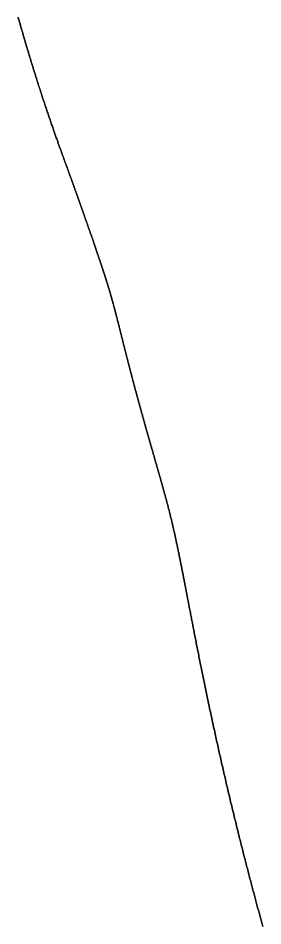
# Model space of a CAD drawing. Header units: inches. Extents: x 130170 to 284068, y 377793 to 804530.
# Drawn here: x 253648.1 to 253667.1, y 738201.6 to 738272.1 of the extents above; entities that cross this region are included whole.
import ezdxf

# ---------------------------------------------------------------- set-up
doc = ezdxf.new("R2010")
doc.units = ezdxf.units.IN
doc.header["$MEASUREMENT"] = 0
doc.layers.add('muni_il', color=7, linetype='Continuous')

msp = doc.modelspace()

# ---------------------------------------------------------------- linework, layer by layer
at = {"layer": 'muni_il'}
for points in [[(253648.062, 738272.215), (253648.098, 738272.087), (253648.134, 738271.959), (253648.17, 738271.832), (253648.206, 738271.705), (253648.242, 738271.578), (253648.279, 738271.451), (253648.315, 738271.324), (253648.352, 738271.198), (253648.388, 738271.072), (253648.425, 738270.946), (253648.461, 738270.82), (253648.498, 738270.695), (253648.534, 738270.57), (253648.571, 738270.445), (253648.608, 738270.321), (253648.644, 738270.197), (253648.681, 738270.073), (253648.717, 738269.95), (253648.754, 738269.827), (253648.791, 738269.705), (253648.827, 738269.583), (253648.864, 738269.461), (253648.901, 738269.34), (253648.937, 738269.219), (253648.974, 738269.099), (253649.01, 738268.979), (253649.046, 738268.86), (253649.083, 738268.741), (253649.119, 738268.623), (253649.155, 738268.505), (253649.192, 738268.388), (253649.228, 738268.272), (253649.264, 738268.155), (253649.3, 738268.04), (253649.336, 738267.925), (253649.372, 738267.811), (253649.407, 738267.697), (253649.443, 738267.584), (253649.479, 738267.471), (253649.514, 738267.359), (253649.549, 738267.248), (253649.585, 738267.137), (253649.62, 738267.027), (253649.655, 738266.918), (253649.69, 738266.809), (253649.725, 738266.701), (253649.759, 738266.594), (253649.794, 738266.488), (253649.828, 738266.382), (253649.863, 738266.276), (253649.897, 738266.172), (253649.931, 738266.068), (253649.964, 738265.965), (253649.998, 738265.863), (253650.032, 738265.762), (253650.065, 738265.661), (253650.098, 738265.561), (253650.131, 738265.462), (253650.164, 738265.363), (253650.196, 738265.266), (253650.229, 738265.169), (253650.261, 738265.073), (253650.293, 738264.977), (253650.325, 738264.883), (253650.357, 738264.789), (253650.388, 738264.696), (253650.42, 738264.604), (253650.451, 738264.513), (253650.482, 738264.422), (253650.512, 738264.332), (253650.543, 738264.244), (253650.573, 738264.155), (253650.603, 738264.068), (253650.633, 738263.982), (253650.663, 738263.896), (253650.692, 738263.811), (253650.721, 738263.727), (253650.75, 738263.644), (253650.779, 738263.561), (253650.808, 738263.48), (253650.836, 738263.399), (253650.864, 738263.319), (253650.892, 738263.239), (253650.919, 738263.161), (253650.947, 738263.083), (253650.974, 738263.007), (253651.001, 738262.931), (253651.027, 738262.855), (253651.054, 738262.781), (253651.08, 738262.707), (253651.106, 738262.634), (253651.132, 738262.562), (253651.157, 738262.49), (253651.182, 738262.42), (253651.207, 738262.35), (253651.232, 738262.281), (253651.257, 738262.212), (253651.281, 738262.145), (253651.305, 738262.078), (253651.329, 738262.011), (253651.353, 738261.946), (253651.376, 738261.881), (253651.399, 738261.817), (253651.422, 738261.753), (253651.445, 738261.69), (253651.468, 738261.628), (253651.49, 738261.567), (253651.512, 738261.506), (253651.534, 738261.446), (253651.556, 738261.386), (253651.577, 738261.327), (253651.598, 738261.269), (253651.619, 738261.211), (253651.64, 738261.154), (253651.661, 738261.097), (253651.681, 738261.041), (253651.701, 738260.986), (253651.721, 738260.931), (253651.741, 738260.876), (253651.761, 738260.822), (253651.781, 738260.769), (253651.8, 738260.716), (253651.819, 738260.663), (253651.838, 738260.611), (253651.857, 738260.56), (253651.875, 738260.509), (253651.894, 738260.458), (253651.912, 738260.408), (253651.93, 738260.358), (253651.948, 738260.309), (253651.966, 738260.26), (253651.984, 738260.211), (253652.002, 738260.163), (253652.019, 738260.115), (253652.036, 738260.067), (253652.054, 738260.02), (253652.071, 738259.972), (253652.088, 738259.926), (253652.105, 738259.879), (253652.121, 738259.833), (253652.138, 738259.787), (253652.155, 738259.741), (253652.171, 738259.696), (253652.187, 738259.651), (253652.204, 738259.606), (253652.22, 738259.561), (253652.236, 738259.516), (253652.252, 738259.472), (253652.268, 738259.427), (253652.284, 738259.383), (253652.3, 738259.339), (253652.316, 738259.295), (253652.331, 738259.251), (253652.347, 738259.208), (253652.363, 738259.164), (253652.378, 738259.121), (253652.394, 738259.077), (253652.409, 738259.034), (253652.425, 738258.991), (253652.44, 738258.948), (253652.456, 738258.904), (253652.471, 738258.861), (253652.487, 738258.818), (253652.502, 738258.775), (253652.517, 738258.732), (253652.533, 738258.689), (253652.548, 738258.646), (253652.563, 738258.602), (253652.579, 738258.559), (253652.594, 738258.516), (253652.61, 738258.473), (253652.625, 738258.43), (253652.64, 738258.386), (253652.656, 738258.343), (253652.671, 738258.299), (253652.687, 738258.256), (253652.702, 738258.212), (253652.717, 738258.169), (253652.733, 738258.125), (253652.749, 738258.081), (253652.764, 738258.037), (253652.78, 738257.993), (253652.795, 738257.948), (253652.811, 738257.904), (253652.827, 738257.86), (253652.843, 738257.815), (253652.858, 738257.77), (253652.874, 738257.726), (253652.89, 738257.681), (253652.906, 738257.635), (253652.922, 738257.59), (253652.938, 738257.545), (253652.954, 738257.499), (253652.971, 738257.453), (253652.987, 738257.407), (253653.003, 738257.361), (253653.02, 738257.315), (253653.036, 738257.268), (253653.053, 738257.221), (253653.069, 738257.174), (253653.086, 738257.127), (253653.103, 738257.08), (253653.12, 738257.032), (253653.136, 738256.984), (253653.153, 738256.936), (253653.171, 738256.888), (253653.188, 738256.84), (253653.205, 738256.791), (253653.222, 738256.742), (253653.24, 738256.693), (253653.257, 738256.643), (253653.275, 738256.593), (253653.293, 738256.543), (253653.31, 738256.493), (253653.328, 738256.442), (253653.346, 738256.391), (253653.365, 738256.34), (253653.383, 738256.289), (253653.401, 738256.237), (253653.419, 738256.185), (253653.438, 738256.133), (253653.456, 738256.08), (253653.475, 738256.027), (253653.494, 738255.974), (253653.513, 738255.92), (253653.532, 738255.867), (253653.551, 738255.812), (253653.57, 738255.758), (253653.589, 738255.703), (253653.609, 738255.648), (253653.628, 738255.593), (253653.648, 738255.538), (253653.667, 738255.482), (253653.687, 738255.426), (253653.707, 738255.37), (253653.727, 738255.314), (253653.747, 738255.257), (253653.766, 738255.201), (253653.787, 738255.144), (253653.807, 738255.087), (253653.827, 738255.03), (253653.847, 738254.973), (253653.867, 738254.916), (253653.887, 738254.858), (253653.907, 738254.801), (253653.927, 738254.744), (253653.946, 738254.687), (253654.238, 738253.83), (253654.264, 738253.75), (253654.277, 738253.711), (253654.29, 738253.673), (253654.303, 738253.635), (253654.315, 738253.597), (253654.327, 738253.56), (253654.339, 738253.523), (253654.351, 738253.487), (253654.363, 738253.451), (253654.375, 738253.416), (253654.387, 738253.38), (253654.398, 738253.345), (253654.41, 738253.311), (253654.421, 738253.277), (253654.432, 738253.243), (253654.444, 738253.209), (253654.455, 738253.176), (253654.466, 738253.142), (253654.477, 738253.109), (253654.487, 738253.077), (253654.498, 738253.044), (253654.509, 738253.012), (253654.52, 738252.98), (253654.53, 738252.948), (253654.541, 738252.916), (253654.551, 738252.885), (253654.562, 738252.853), (253654.572, 738252.822), (253654.582, 738252.791), (253654.592, 738252.76), (253654.603, 738252.73), (253654.613, 738252.699), (253654.623, 738252.669), (253654.633, 738252.638), (253654.643, 738252.608), (253654.653, 738252.578), (253654.663, 738252.548), (253654.673, 738252.518), (253654.682, 738252.488), (253654.692, 738252.458), (253654.702, 738252.429), (253654.712, 738252.399), (253654.721, 738252.37), (253654.731, 738252.34), (253654.741, 738252.311), (253654.75, 738252.282), (253654.76, 738252.252), (253654.769, 738252.223), (253654.779, 738252.194), (253654.788, 738252.165), (253654.797, 738252.136), (253654.807, 738252.107), (253654.816, 738252.078), (253654.826, 738252.048), (253654.835, 738252.019), (253654.844, 738251.99), (253654.854, 738251.961), (253654.863, 738251.932), (253654.872, 738251.903), (253654.881, 738251.874), (253654.891, 738251.845), (253654.9, 738251.816), (253654.909, 738251.787), (253654.918, 738251.758), (253654.927, 738251.729), (253654.936, 738251.7), (253654.946, 738251.671), (253654.955, 738251.642), (253654.964, 738251.613), (253654.973, 738251.584), (253654.982, 738251.554), (253654.991, 738251.525), (253655, 738251.496), (253655.009, 738251.466), (253655.018, 738251.437), (253655.027, 738251.408), (253655.036, 738251.378), (253655.046, 738251.349), (253655.054, 738251.319), (253655.064, 738251.289), (253655.073, 738251.26), (253655.082, 738251.23), (253655.091, 738251.2), (253655.1, 738251.17), (253655.109, 738251.14), (253655.118, 738251.11), (253655.127, 738251.08), (253655.136, 738251.05), (253655.145, 738251.02), (253655.154, 738250.989), (253655.163, 738250.959), (253655.172, 738250.928), (253655.181, 738250.898), (253655.19, 738250.867), (253655.199, 738250.837), (253655.208, 738250.806), (253655.217, 738250.775), (253655.225, 738250.744), (253655.235, 738250.713), (253655.244, 738250.682), (253655.253, 738250.651), (253655.261, 738250.62), (253655.27, 738250.588), (253655.279, 738250.557), (253655.288, 738250.525), (253655.297, 738250.494), (253655.306, 738250.462), (253655.315, 738250.431), (253655.324, 738250.399), (253655.333, 738250.367), (253655.342, 738250.335), (253655.351, 738250.303), (253655.36, 738250.271), (253655.369, 738250.238), (253655.378, 738250.206), (253655.387, 738250.174), (253655.396, 738250.141), (253655.405, 738250.109), (253655.414, 738250.076), (253655.423, 738250.043), (253655.432, 738250.01), (253655.441, 738249.977), (253655.45, 738249.944), (253655.459, 738249.911), (253655.468, 738249.878), (253655.478, 738249.844), (253655.487, 738249.811), (253655.496, 738249.777), (253655.505, 738249.744), (253655.514, 738249.71), (253655.523, 738249.676), (253655.532, 738249.642), (253655.541, 738249.608), (253655.55, 738249.574), (253655.559, 738249.54), (253655.568, 738249.505), (253655.578, 738249.471), (253655.587, 738249.436), (253655.596, 738249.401), (253655.605, 738249.366), (253655.614, 738249.332), (253655.623, 738249.296), (253655.633, 738249.261), (253655.642, 738249.226), (253655.651, 738249.19), (253655.66, 738249.155), (253655.67, 738249.119), (253655.679, 738249.083), (253655.688, 738249.047), (253655.698, 738249.011), (253655.707, 738248.975), (253655.716, 738248.938), (253655.726, 738248.902), (253655.735, 738248.865), (253655.745, 738248.828), (253655.754, 738248.791), (253655.764, 738248.754), (253655.773, 738248.716), (253655.783, 738248.679), (253655.792, 738248.641), (253655.802, 738248.603), (253655.812, 738248.565), (253655.821, 738248.527), (253655.831, 738248.488), (253655.841, 738248.45), (253655.851, 738248.411), (253655.861, 738248.372), (253655.871, 738248.333), (253655.88, 738248.293), (253655.89, 738248.254), (253655.901, 738248.214), (253655.911, 738248.174), (253655.921, 738248.134), (253655.931, 738248.093), (253655.941, 738248.052), (253655.951, 738248.011), (253655.962, 738247.97), (253655.972, 738247.929), (253655.983, 738247.887), (253655.993, 738247.845), (253656.004, 738247.803), (253656.014, 738247.761), (253656.025, 738247.718), (253656.036, 738247.675), (253656.047, 738247.632), (253656.057, 738247.589), (253656.068, 738247.545), (253656.079, 738247.501), (253656.09, 738247.457), (253656.102, 738247.412), (253656.113, 738247.368), (253656.124, 738247.322), (253656.136, 738247.277), (253656.147, 738247.231), (253656.159, 738247.185), (253656.17, 738247.139), (253656.182, 738247.093), (253656.194, 738247.046), (253656.206, 738246.999), (253656.217, 738246.951), (253656.23, 738246.903), (253656.242, 738246.855), (253656.254, 738246.807), (253656.266, 738246.758), (253656.279, 738246.709), (253656.291, 738246.659), (253656.304, 738246.61), (253656.316, 738246.56), (253656.329, 738246.509), (253656.342, 738246.458), (253656.355, 738246.407), (253656.368, 738246.356), (253656.381, 738246.304), (253656.394, 738246.252), (253656.408, 738246.2), (253656.421, 738246.147), (253656.435, 738246.094), (253656.448, 738246.04), (253656.462, 738245.986), (253656.476, 738245.932), (253656.49, 738245.878), (253656.504, 738245.823), (253656.518, 738245.768), (253656.532, 738245.712), (253656.547, 738245.656), (253656.561, 738245.6), (253656.576, 738245.543), (253656.59, 738245.487), (253656.605, 738245.429), (253656.62, 738245.372), (253656.635, 738245.314), (253656.65, 738245.256), (253656.665, 738245.197), (253656.68, 738245.138), (253656.696, 738245.079), (253656.711, 738245.02), (253656.727, 738244.96), (253656.742, 738244.899), (253656.758, 738244.839), (253656.774, 738244.778), (253656.79, 738244.717), (253656.806, 738244.656), (253656.822, 738244.594), (253656.839, 738244.532), (253656.855, 738244.47), (253656.872, 738244.407), (253656.888, 738244.344), (253656.905, 738244.281), (253656.922, 738244.217), (253656.938, 738244.154), (253656.955, 738244.09), (253656.972, 738244.025), (253656.99, 738243.961), (253657.007, 738243.896), (253657.024, 738243.831), (253657.041, 738243.766), (253657.059, 738243.7), (253657.076, 738243.635), (253657.094, 738243.569), (253657.112, 738243.502), (253657.13, 738243.436), (253657.147, 738243.369), (253657.165, 738243.302), (253657.184, 738243.235), (253657.202, 738243.168), (253657.22, 738243.101), (253657.238, 738243.033), (253657.256, 738242.965), (253657.275, 738242.897), (253657.293, 738242.829), (253657.312, 738242.761), (253657.33, 738242.693), (253657.349, 738242.624), (253657.368, 738242.555), (253657.386, 738242.487), (253657.405, 738242.418), (253657.424, 738242.349), (253657.443, 738242.28), (253657.462, 738242.21), (253657.481, 738242.141), (253657.5, 738242.071), (253657.519, 738242.002), (253657.538, 738241.932), (253657.557, 738241.863), (253657.577, 738241.793), (253657.596, 738241.723), (253657.615, 738241.653), (253657.634, 738241.584), (253657.654, 738241.514), (253657.673, 738241.444), (253657.692, 738241.374), (253657.712, 738241.304), (253657.731, 738241.234), (253657.751, 738241.164), (253657.77, 738241.094), (253657.79, 738241.024), (253657.809, 738240.954), (253657.829, 738240.885), (253657.848, 738240.815), (253657.868, 738240.745), (253657.887, 738240.675), (253657.907, 738240.605), (253657.926, 738240.536), (253657.946, 738240.466), (253657.965, 738240.397), (253657.985, 738240.327), (253658.004, 738240.258), (253658.024, 738240.189), (253658.043, 738240.12), (253658.063, 738240.051), (253658.082, 738239.982), (253658.102, 738239.913), (253658.121, 738239.844), (253658.141, 738239.776), (253658.16, 738239.707), (253658.18, 738239.639), (253658.199, 738239.57), (253658.218, 738239.502), (253658.238, 738239.435), (253658.257, 738239.367), (253658.276, 738239.299), (253658.295, 738239.232), (253658.315, 738239.165), (253658.334, 738239.097), (253658.353, 738239.03), (253658.372, 738238.964), (253658.391, 738238.897), (253658.41, 738238.83), (253658.429, 738238.764), (253658.448, 738238.698), (253658.467, 738238.632), (253658.486, 738238.567), (253658.504, 738238.501), (253658.523, 738238.436), (253658.542, 738238.371), (253658.56, 738238.306), (253658.579, 738238.241), (253658.597, 738238.177), (253658.616, 738238.112), (253658.634, 738238.048), (253658.653, 738237.984), (253658.671, 738237.921), (253658.689, 738237.857), (253658.707, 738237.794), (253658.726, 738237.731), (253658.744, 738237.668), (253658.762, 738237.605), (253658.78, 738237.543), (253658.797, 738237.481), (253658.815, 738237.419), (253658.833, 738237.357), (253658.851, 738237.295), (253658.868, 738237.234), (253658.886, 738237.173), (253658.903, 738237.112), (253658.921, 738237.051), (253658.938, 738236.99), (253658.956, 738236.93), (253658.973, 738236.87), (253658.99, 738236.81), (253659.007, 738236.75), (253659.024, 738236.69), (253659.041, 738236.631), (253659.058, 738236.572), (253659.075, 738236.513), (253659.091, 738236.454), (253659.108, 738236.395), (253659.125, 738236.337), (253659.141, 738236.279), (253659.158, 738236.22), (253659.174, 738236.162), (253659.191, 738236.105), (253659.207, 738236.047), (253659.223, 738235.989), (253659.239, 738235.932), (253659.255, 738235.875), (253659.271, 738235.818), (253659.287, 738235.761), (253659.303, 738235.704), (253659.319, 738235.648), (253659.335, 738235.591), (253659.35, 738235.535), (253659.366, 738235.479), (253659.382, 738235.422), (253659.397, 738235.366), (253659.413, 738235.31), (253659.428, 738235.255), (253659.443, 738235.199), (253659.458, 738235.143), (253659.474, 738235.087), (253659.489, 738235.032), (253659.504, 738234.976), (253659.519, 738234.921), (253659.534, 738234.866), (253659.549, 738234.81), (253659.564, 738234.755), (253659.578, 738234.7), (253659.593, 738234.645), (253659.608, 738234.589), (253659.623, 738234.534), (253659.637, 738234.479), (253659.652, 738234.424), (253659.666, 738234.369), (253659.681, 738234.314), (253659.695, 738234.258), (253659.71, 738234.203), (253659.724, 738234.148), (253659.738, 738234.092), (253659.752, 738234.037), (253659.767, 738233.981), (253659.781, 738233.926), (253659.795, 738233.871), (253659.809, 738233.815), (253659.823, 738233.759), (253659.837, 738233.703), (253659.851, 738233.647), (253659.865, 738233.591), (253659.879, 738233.535), (253659.893, 738233.479), (253659.907, 738233.422), (253659.921, 738233.366), (253659.935, 738233.309), (253659.948, 738233.252), (253659.962, 738233.195), (253659.976, 738233.138), (253659.99, 738233.08), (253660.004, 738233.022), (253660.018, 738232.965), (253660.031, 738232.907), (253660.045, 738232.848), (253660.059, 738232.79), (253660.072, 738232.731), (253660.086, 738232.672), (253660.1, 738232.613), (253660.114, 738232.554), (253660.127, 738232.494), (253660.141, 738232.434), (253660.155, 738232.374), (253660.168, 738232.313), (253660.182, 738232.252), (253660.196, 738232.191), (253660.21, 738232.13), (253660.223, 738232.068), (253660.237, 738232.006), (253660.251, 738231.943), (253660.265, 738231.88), (253660.279, 738231.817), (253660.293, 738231.754), (253660.306, 738231.69), (253660.32, 738231.626), (253660.334, 738231.561), (253660.348, 738231.496), (253660.362, 738231.431), (253660.376, 738231.365), (253660.39, 738231.299), (253660.404, 738231.232), (253660.418, 738231.165), (253660.433, 738231.098), (253660.447, 738231.03), (253660.461, 738230.962), (253660.475, 738230.893), (253660.49, 738230.824), (253660.504, 738230.754), (253660.519, 738230.684), (253660.533, 738230.613), (253660.548, 738230.542), (253660.562, 738230.47), (253660.577, 738230.398), (253660.592, 738230.326), (253660.606, 738230.253), (253660.621, 738230.179), (253660.636, 738230.105), (253660.651, 738230.03), (253660.666, 738229.955), (253660.681, 738229.88), (253660.696, 738229.803), (253660.712, 738229.727), (253660.727, 738229.649), (253660.742, 738229.572), (253660.758, 738229.493), (253660.773, 738229.414), (253660.789, 738229.335), (253660.805, 738229.255), (253660.821, 738229.174), (253660.837, 738229.093), (253660.853, 738229.011), (253660.869, 738228.929), (253660.885, 738228.846), (253660.901, 738228.763), (253660.917, 738228.678), (253660.934, 738228.594), (253660.95, 738228.509), (253660.967, 738228.423), (253660.984, 738228.336), (253661.001, 738228.249), (253661.018, 738228.161), (253661.035, 738228.073), (253661.052, 738227.984), (253661.069, 738227.895), (253661.086, 738227.805), (253661.104, 738227.714), (253661.121, 738227.623), (253661.139, 738227.531), (253661.157, 738227.438), (253661.175, 738227.345), (253661.193, 738227.251), (253661.211, 738227.157), (253661.229, 738227.062), (253661.248, 738226.967), (253661.266, 738226.87), (253661.285, 738226.773), (253661.304, 738226.676), (253661.322, 738226.578), (253661.341, 738226.479), (253661.36, 738226.38), (253661.38, 738226.28), (253661.399, 738226.18), (253661.419, 738226.079), (253661.438, 738225.977), (253661.458, 738225.875), (253661.478, 738225.772), (253661.498, 738225.668), (253661.518, 738225.564), (253661.538, 738225.46), (253661.559, 738225.354), (253661.579, 738225.249), (253661.6, 738225.142), (253661.62, 738225.035), (253661.641, 738224.927), (253661.662, 738224.819), (253661.684, 738224.711), (253661.705, 738224.601), (253661.726, 738224.491), (253661.748, 738224.381), (253661.77, 738224.27), (253661.792, 738224.158), (253661.814, 738224.046), (253661.836, 738223.934), (253661.858, 738223.821), (253661.88, 738223.707), (253661.903, 738223.593), (253661.925, 738223.478), (253661.948, 738223.363), (253661.971, 738223.247), (253661.994, 738223.131), (253662.017, 738223.014), (253662.041, 738222.897), (253662.064, 738222.779), (253662.088, 738222.661), (253662.111, 738222.542), (253662.135, 738222.423), (253662.159, 738222.303), (253662.183, 738222.183), (253662.208, 738222.063), (253662.232, 738221.942), (253662.257, 738221.82), (253662.281, 738221.698), (253662.306, 738221.576), (253662.331, 738221.454), (253662.356, 738221.33), (253662.381, 738221.207), (253662.406, 738221.083), (253662.432, 738220.959), (253662.457, 738220.834), (253662.483, 738220.709), (253662.509, 738220.584), (253662.535, 738220.458), (253662.561, 738220.332), (253662.587, 738220.206), (253662.613, 738220.079), (253662.639, 738219.952), (253662.666, 738219.825), (253662.692, 738219.697), (253662.719, 738219.569), (253662.746, 738219.441), (253662.773, 738219.313), (253662.8, 738219.184), (253662.827, 738219.055), (253662.855, 738218.926), (253662.882, 738218.796), (253662.909, 738218.667), (253662.937, 738218.537), (253662.965, 738218.407), (253662.993, 738218.276), (253663.02, 738218.146), (253663.048, 738218.015), (253663.077, 738217.884), (253663.105, 738217.753), (253663.133, 738217.622), (253663.161, 738217.49), (253663.19, 738217.359), (253663.218, 738217.227), (253663.247, 738217.095), (253663.276, 738216.963), (253663.304, 738216.831), (253663.333, 738216.699), (253663.362, 738216.567), (253663.391, 738216.435), (253663.421, 738216.302), (253663.45, 738216.17), (253663.479, 738216.038), (253663.508, 738215.905), (253663.538, 738215.773), (253663.567, 738215.64), (253663.597, 738215.508), (253663.627, 738215.375), (253663.656, 738215.242), (253663.686, 738215.11), (253663.716, 738214.977), (253663.746, 738214.845), (253663.776, 738214.712), (253663.806, 738214.58), (253663.835, 738214.448), (253663.866, 738214.315), (253663.896, 738214.183), (253663.926, 738214.051), (253663.956, 738213.919), (253663.986, 738213.787), (253664.017, 738213.655), (253664.047, 738213.523), (253664.077, 738213.392), (253664.108, 738213.26), (253664.138, 738213.129), (253664.169, 738212.998), (253664.199, 738212.867), (253664.23, 738212.736), (253664.26, 738212.605), (253664.291, 738212.475), (253664.321, 738212.344), (253664.352, 738212.214), (253664.383, 738212.084), (253664.413, 738211.955), (253664.444, 738211.825), (253664.475, 738211.696), (253664.505, 738211.567), (253664.536, 738211.438), (253664.567, 738211.309), (253664.597, 738211.181), (253664.628, 738211.053), (253664.659, 738210.925), (253664.689, 738210.797), (253664.72, 738210.67), (253664.751, 738210.543), (253664.782, 738210.416), (253664.812, 738210.29), (253664.843, 738210.164), (253664.874, 738210.038), (253664.904, 738209.912), (253664.935, 738209.787), (253664.965, 738209.662), (253664.996, 738209.537), (253665.027, 738209.413), (253665.057, 738209.289), (253665.088, 738209.166), (253665.118, 738209.042), (253665.149, 738208.919), (253665.179, 738208.797), (253665.209, 738208.675), (253665.24, 738208.553), (253665.27, 738208.431), (253665.301, 738208.31), (253665.331, 738208.189), (253665.361, 738208.069), (253665.391, 738207.949), (253665.422, 738207.829), (253665.452, 738207.71), (253665.482, 738207.591), (253665.512, 738207.473), (253665.542, 738207.355), (253665.572, 738207.237), (253665.602, 738207.12), (253665.632, 738207.003), (253665.661, 738206.886), (253665.691, 738206.77), (253665.721, 738206.655), (253665.75, 738206.539), (253665.78, 738206.425), (253665.81, 738206.31), (253665.839, 738206.196), (253665.869, 738206.083), (253665.898, 738205.969), (253665.927, 738205.857), (253665.956, 738205.744), (253665.986, 738205.633), (253666.015, 738205.521), (253666.044, 738205.41), (253666.073, 738205.299), (253666.102, 738205.189), (253666.131, 738205.079), (253666.16, 738204.97), (253666.188, 738204.861), (253666.217, 738204.752), (253666.246, 738204.644), (253666.274, 738204.537), (253666.303, 738204.43), (253666.331, 738204.323), (253666.36, 738204.216), (253666.388, 738204.11), (253666.416, 738204.005), (253666.444, 738203.9), (253666.472, 738203.795), (253666.5, 738203.691), (253666.528, 738203.587), (253666.556, 738203.483), (253666.584, 738203.38), (253666.611, 738203.278), (253666.639, 738203.175), (253666.667, 738203.074), (253666.694, 738202.972), (253666.722, 738202.871), (253666.749, 738202.771), (253666.776, 738202.671), (253666.803, 738202.571), (253666.831, 738202.472), (253666.858, 738202.373), (253666.885, 738202.274), (253666.912, 738202.176), (253666.938, 738202.078), (253666.965, 738201.981), (253666.992, 738201.884), (253667.019, 738201.787), (253667.045, 738201.691), (253667.072, 738201.595)], [(253667.072, 738201.595), (253667.045, 738201.691), (253667.019, 738201.787), (253666.992, 738201.884), (253666.965, 738201.981), (253666.938, 738202.078), (253666.912, 738202.176), (253666.885, 738202.274), (253666.858, 738202.373), (253666.831, 738202.472), (253666.803, 738202.571), (253666.776, 738202.671), (253666.749, 738202.771), (253666.722, 738202.871), (253666.694, 738202.972), (253666.667, 738203.074), (253666.639, 738203.175), (253666.611, 738203.278), (253666.584, 738203.38), (253666.556, 738203.483), (253666.528, 738203.587), (253666.5, 738203.691), (253666.472, 738203.795), (253666.444, 738203.9), (253666.416, 738204.005), (253666.388, 738204.11), (253666.36, 738204.216), (253666.331, 738204.323), (253666.303, 738204.43), (253666.274, 738204.537), (253666.246, 738204.644), (253666.217, 738204.752), (253666.188, 738204.861), (253666.16, 738204.97), (253666.131, 738205.079), (253666.102, 738205.189), (253666.073, 738205.299), (253666.044, 738205.41), (253666.015, 738205.521), (253665.986, 738205.633), (253665.956, 738205.744), (253665.927, 738205.857), (253665.898, 738205.969), (253665.869, 738206.083), (253665.839, 738206.196), (253665.81, 738206.31), (253665.78, 738206.425), (253665.75, 738206.539), (253665.721, 738206.655), (253665.691, 738206.77), (253665.661, 738206.886), (253665.632, 738207.003), (253665.602, 738207.12), (253665.572, 738207.237), (253665.542, 738207.355), (253665.512, 738207.473), (253665.482, 738207.591), (253665.452, 738207.71), (253665.422, 738207.829), (253665.391, 738207.949), (253665.361, 738208.069), (253665.331, 738208.189), (253665.301, 738208.31), (253665.27, 738208.431), (253665.24, 738208.553), (253665.209, 738208.675), (253665.179, 738208.797), (253665.149, 738208.919), (253665.118, 738209.042), (253665.088, 738209.166), (253665.057, 738209.289), (253665.027, 738209.413), (253664.996, 738209.537), (253664.965, 738209.662), (253664.935, 738209.787), (253664.904, 738209.912), (253664.874, 738210.038), (253664.843, 738210.164), (253664.812, 738210.29), (253664.782, 738210.416), (253664.751, 738210.543), (253664.72, 738210.67), (253664.689, 738210.797), (253664.659, 738210.925), (253664.628, 738211.053), (253664.597, 738211.181), (253664.567, 738211.309), (253664.536, 738211.438), (253664.505, 738211.567), (253664.475, 738211.696), (253664.444, 738211.825), (253664.413, 738211.955), (253664.383, 738212.084), (253664.352, 738212.214), (253664.321, 738212.344), (253664.291, 738212.475), (253664.26, 738212.605), (253664.23, 738212.736), (253664.199, 738212.867), (253664.169, 738212.998), (253664.138, 738213.129), (253664.108, 738213.26), (253664.077, 738213.392), (253664.047, 738213.523), (253664.017, 738213.655), (253663.986, 738213.787), (253663.956, 738213.919), (253663.926, 738214.051), (253663.896, 738214.183), (253663.866, 738214.315), (253663.835, 738214.448), (253663.806, 738214.58), (253663.776, 738214.712), (253663.746, 738214.845), (253663.716, 738214.977), (253663.686, 738215.11), (253663.656, 738215.242), (253663.627, 738215.375), (253663.597, 738215.508), (253663.567, 738215.64), (253663.538, 738215.773), (253663.508, 738215.905), (253663.479, 738216.038), (253663.45, 738216.17), (253663.421, 738216.302), (253663.391, 738216.435), (253663.362, 738216.567), (253663.333, 738216.699), (253663.304, 738216.831), (253663.276, 738216.963), (253663.247, 738217.095), (253663.218, 738217.227), (253663.19, 738217.359), (253663.161, 738217.49), (253663.133, 738217.622), (253663.105, 738217.753), (253663.077, 738217.884), (253663.048, 738218.015), (253663.02, 738218.146), (253662.993, 738218.276), (253662.965, 738218.407), (253662.937, 738218.537), (253662.909, 738218.667), (253662.882, 738218.796), (253662.855, 738218.926), (253662.827, 738219.055), (253662.8, 738219.184), (253662.773, 738219.313), (253662.746, 738219.441), (253662.719, 738219.569), (253662.692, 738219.697), (253662.666, 738219.825), (253662.639, 738219.952), (253662.613, 738220.079), (253662.587, 738220.206), (253662.561, 738220.332), (253662.535, 738220.458), (253662.509, 738220.584), (253662.483, 738220.709), (253662.457, 738220.834), (253662.432, 738220.959), (253662.406, 738221.083), (253662.381, 738221.207), (253662.356, 738221.33), (253662.331, 738221.454), (253662.306, 738221.576), (253662.281, 738221.698), (253662.257, 738221.82), (253662.232, 738221.942), (253662.208, 738222.063), (253662.183, 738222.183), (253662.159, 738222.303), (253662.135, 738222.423), (253662.111, 738222.542), (253662.088, 738222.661), (253662.064, 738222.779), (253662.041, 738222.897), (253662.017, 738223.014), (253661.994, 738223.131), (253661.971, 738223.247), (253661.948, 738223.363), (253661.925, 738223.478), (253661.903, 738223.593), (253661.88, 738223.707), (253661.858, 738223.821), (253661.836, 738223.934), (253661.814, 738224.046), (253661.792, 738224.158), (253661.77, 738224.27), (253661.748, 738224.381), (253661.726, 738224.491), (253661.705, 738224.601), (253661.684, 738224.711), (253661.662, 738224.819), (253661.641, 738224.927), (253661.62, 738225.035), (253661.6, 738225.142), (253661.579, 738225.249), (253661.559, 738225.354), (253661.538, 738225.46), (253661.518, 738225.564), (253661.498, 738225.668), (253661.478, 738225.772), (253661.458, 738225.875), (253661.438, 738225.977), (253661.419, 738226.079), (253661.399, 738226.18), (253661.38, 738226.28), (253661.36, 738226.38), (253661.341, 738226.479), (253661.322, 738226.578), (253661.304, 738226.676), (253661.285, 738226.773), (253661.266, 738226.87), (253661.248, 738226.967), (253661.229, 738227.062), (253661.211, 738227.157), (253661.193, 738227.251), (253661.175, 738227.345), (253661.157, 738227.438), (253661.139, 738227.531), (253661.121, 738227.623), (253661.104, 738227.714), (253661.086, 738227.805), (253661.069, 738227.895), (253661.052, 738227.984), (253661.035, 738228.073), (253661.018, 738228.161), (253661.001, 738228.249), (253660.984, 738228.336), (253660.967, 738228.423), (253660.95, 738228.509), (253660.934, 738228.594), (253660.917, 738228.678), (253660.901, 738228.763), (253660.885, 738228.846), (253660.869, 738228.929), (253660.853, 738229.011), (253660.837, 738229.093), (253660.821, 738229.174), (253660.805, 738229.255), (253660.789, 738229.335), (253660.773, 738229.414), (253660.758, 738229.493), (253660.742, 738229.572), (253660.727, 738229.649), (253660.712, 738229.727), (253660.696, 738229.803), (253660.681, 738229.88), (253660.666, 738229.955), (253660.651, 738230.03), (253660.636, 738230.105), (253660.621, 738230.179), (253660.606, 738230.253), (253660.592, 738230.326), (253660.577, 738230.398), (253660.562, 738230.47), (253660.548, 738230.542), (253660.533, 738230.613), (253660.519, 738230.684), (253660.504, 738230.754), (253660.49, 738230.824), (253660.475, 738230.893), (253660.461, 738230.962), (253660.447, 738231.03), (253660.433, 738231.098), (253660.418, 738231.165), (253660.404, 738231.232), (253660.39, 738231.299), (253660.376, 738231.365), (253660.362, 738231.431), (253660.348, 738231.496), (253660.334, 738231.561), (253660.32, 738231.626), (253660.306, 738231.69), (253660.293, 738231.754), (253660.279, 738231.817), (253660.265, 738231.88), (253660.251, 738231.943), (253660.237, 738232.006), (253660.223, 738232.068), (253660.21, 738232.13), (253660.196, 738232.191), (253660.182, 738232.252), (253660.168, 738232.313), (253660.155, 738232.374), (253660.141, 738232.434), (253660.127, 738232.494), (253660.114, 738232.554), (253660.1, 738232.613), (253660.086, 738232.672), (253660.072, 738232.731), (253660.059, 738232.79), (253660.045, 738232.848), (253660.031, 738232.907), (253660.018, 738232.965), (253660.004, 738233.022), (253659.99, 738233.08), (253659.976, 738233.138), (253659.962, 738233.195), (253659.948, 738233.252), (253659.935, 738233.309), (253659.921, 738233.366), (253659.907, 738233.422), (253659.893, 738233.479), (253659.879, 738233.535), (253659.865, 738233.591), (253659.851, 738233.647), (253659.837, 738233.703), (253659.823, 738233.759), (253659.809, 738233.815), (253659.795, 738233.871), (253659.781, 738233.926), (253659.767, 738233.981), (253659.752, 738234.037), (253659.738, 738234.092), (253659.724, 738234.148), (253659.71, 738234.203), (253659.695, 738234.258), (253659.681, 738234.314), (253659.666, 738234.369), (253659.652, 738234.424), (253659.637, 738234.479), (253659.623, 738234.534), (253659.608, 738234.589), (253659.593, 738234.645), (253659.578, 738234.7), (253659.564, 738234.755), (253659.549, 738234.81), (253659.534, 738234.866), (253659.519, 738234.921), (253659.504, 738234.976), (253659.489, 738235.032), (253659.474, 738235.087), (253659.458, 738235.143), (253659.443, 738235.199), (253659.428, 738235.255), (253659.413, 738235.31), (253659.397, 738235.366), (253659.382, 738235.422), (253659.366, 738235.479), (253659.35, 738235.535), (253659.335, 738235.591), (253659.319, 738235.648), (253659.303, 738235.704), (253659.287, 738235.761), (253659.271, 738235.818), (253659.255, 738235.875), (253659.239, 738235.932), (253659.223, 738235.989), (253659.207, 738236.047), (253659.191, 738236.105), (253659.174, 738236.162), (253659.158, 738236.22), (253659.141, 738236.279), (253659.125, 738236.337), (253659.108, 738236.395), (253659.091, 738236.454), (253659.075, 738236.513), (253659.058, 738236.572), (253659.041, 738236.631), (253659.024, 738236.69), (253659.007, 738236.75), (253658.99, 738236.81), (253658.973, 738236.87), (253658.956, 738236.93), (253658.938, 738236.99), (253658.921, 738237.051), (253658.903, 738237.112), (253658.886, 738237.173), (253658.868, 738237.234), (253658.851, 738237.295), (253658.833, 738237.357), (253658.815, 738237.419), (253658.797, 738237.481), (253658.78, 738237.543), (253658.762, 738237.605), (253658.744, 738237.668), (253658.726, 738237.731), (253658.707, 738237.794), (253658.689, 738237.857), (253658.671, 738237.921), (253658.653, 738237.984), (253658.634, 738238.048), (253658.616, 738238.112), (253658.597, 738238.177), (253658.579, 738238.241), (253658.56, 738238.306), (253658.542, 738238.371), (253658.523, 738238.436), (253658.504, 738238.501), (253658.486, 738238.567), (253658.467, 738238.632), (253658.448, 738238.698), (253658.429, 738238.764), (253658.41, 738238.83), (253658.391, 738238.897), (253658.372, 738238.964), (253658.353, 738239.03), (253658.334, 738239.097), (253658.315, 738239.165), (253658.295, 738239.232), (253658.276, 738239.299), (253658.257, 738239.367), (253658.238, 738239.435), (253658.218, 738239.502), (253658.199, 738239.57), (253658.18, 738239.639), (253658.16, 738239.707), (253658.141, 738239.776), (253658.121, 738239.844), (253658.102, 738239.913), (253658.082, 738239.982), (253658.063, 738240.051), (253658.043, 738240.12), (253658.024, 738240.189), (253658.004, 738240.258), (253657.985, 738240.327), (253657.965, 738240.397), (253657.946, 738240.466), (253657.926, 738240.536), (253657.907, 738240.605), (253657.887, 738240.675), (253657.868, 738240.745), (253657.848, 738240.815), (253657.829, 738240.885), (253657.809, 738240.954), (253657.79, 738241.024), (253657.77, 738241.094), (253657.751, 738241.164), (253657.731, 738241.234), (253657.712, 738241.304), (253657.692, 738241.374), (253657.673, 738241.444), (253657.654, 738241.514), (253657.634, 738241.584), (253657.615, 738241.653), (253657.596, 738241.723), (253657.577, 738241.793), (253657.557, 738241.863), (253657.538, 738241.932), (253657.519, 738242.002), (253657.5, 738242.071), (253657.481, 738242.141), (253657.462, 738242.21), (253657.443, 738242.28), (253657.424, 738242.349), (253657.405, 738242.418), (253657.386, 738242.487), (253657.368, 738242.555), (253657.349, 738242.624), (253657.33, 738242.693), (253657.312, 738242.761), (253657.293, 738242.829), (253657.275, 738242.897), (253657.256, 738242.965), (253657.238, 738243.033), (253657.22, 738243.101), (253657.202, 738243.168), (253657.184, 738243.235), (253657.165, 738243.302), (253657.147, 738243.369), (253657.13, 738243.436), (253657.112, 738243.502), (253657.094, 738243.569), (253657.076, 738243.635), (253657.059, 738243.7), (253657.041, 738243.766), (253657.024, 738243.831), (253657.007, 738243.896), (253656.99, 738243.961), (253656.972, 738244.025), (253656.955, 738244.09), (253656.938, 738244.154), (253656.922, 738244.217), (253656.905, 738244.281), (253656.888, 738244.344), (253656.872, 738244.407), (253656.855, 738244.47), (253656.839, 738244.532), (253656.822, 738244.594), (253656.806, 738244.656), (253656.79, 738244.717), (253656.774, 738244.778), (253656.758, 738244.839), (253656.742, 738244.899), (253656.727, 738244.96), (253656.711, 738245.02), (253656.696, 738245.079), (253656.68, 738245.138), (253656.665, 738245.197), (253656.65, 738245.256), (253656.635, 738245.314), (253656.62, 738245.372), (253656.605, 738245.429), (253656.59, 738245.487), (253656.576, 738245.543), (253656.561, 738245.6), (253656.547, 738245.656), (253656.532, 738245.712), (253656.518, 738245.768), (253656.504, 738245.823), (253656.49, 738245.878), (253656.476, 738245.932), (253656.462, 738245.986), (253656.448, 738246.04), (253656.435, 738246.094), (253656.421, 738246.147), (253656.408, 738246.2), (253656.394, 738246.252), (253656.381, 738246.304), (253656.368, 738246.356), (253656.355, 738246.407), (253656.342, 738246.458), (253656.329, 738246.509), (253656.316, 738246.56), (253656.304, 738246.61), (253656.291, 738246.659), (253656.279, 738246.709), (253656.266, 738246.758), (253656.254, 738246.807), (253656.242, 738246.855), (253656.23, 738246.903), (253656.217, 738246.951), (253656.206, 738246.999), (253656.194, 738247.046), (253656.182, 738247.093), (253656.17, 738247.139), (253656.159, 738247.185), (253656.147, 738247.231), (253656.136, 738247.277), (253656.124, 738247.322), (253656.113, 738247.368), (253656.102, 738247.412), (253656.09, 738247.457), (253656.079, 738247.501), (253656.068, 738247.545), (253656.057, 738247.589), (253656.047, 738247.632), (253656.036, 738247.675), (253656.025, 738247.718), (253656.014, 738247.761), (253656.004, 738247.803), (253655.993, 738247.845), (253655.983, 738247.887), (253655.972, 738247.929), (253655.962, 738247.97), (253655.951, 738248.011), (253655.941, 738248.052), (253655.931, 738248.093), (253655.921, 738248.134), (253655.911, 738248.174), (253655.901, 738248.214), (253655.89, 738248.254), (253655.88, 738248.293), (253655.871, 738248.333), (253655.861, 738248.372), (253655.851, 738248.411), (253655.841, 738248.45), (253655.831, 738248.488), (253655.821, 738248.527), (253655.812, 738248.565), (253655.802, 738248.603), (253655.792, 738248.641), (253655.783, 738248.679), (253655.773, 738248.716), (253655.764, 738248.754), (253655.754, 738248.791), (253655.745, 738248.828), (253655.735, 738248.865), (253655.726, 738248.902), (253655.716, 738248.938), (253655.707, 738248.975), (253655.698, 738249.011), (253655.688, 738249.047), (253655.679, 738249.083), (253655.67, 738249.119), (253655.66, 738249.155), (253655.651, 738249.19), (253655.642, 738249.226), (253655.633, 738249.261), (253655.623, 738249.296), (253655.614, 738249.332), (253655.605, 738249.366), (253655.596, 738249.401), (253655.587, 738249.436), (253655.578, 738249.471), (253655.568, 738249.505), (253655.559, 738249.54), (253655.55, 738249.574), (253655.541, 738249.608), (253655.532, 738249.642), (253655.523, 738249.676), (253655.514, 738249.71), (253655.505, 738249.744), (253655.496, 738249.777), (253655.487, 738249.811), (253655.478, 738249.844), (253655.468, 738249.878), (253655.459, 738249.911), (253655.45, 738249.944), (253655.441, 738249.977), (253655.432, 738250.01), (253655.423, 738250.043), (253655.414, 738250.076), (253655.405, 738250.109), (253655.396, 738250.141), (253655.387, 738250.174), (253655.378, 738250.206), (253655.369, 738250.238), (253655.36, 738250.271), (253655.351, 738250.303), (253655.342, 738250.335), (253655.333, 738250.367), (253655.324, 738250.399), (253655.315, 738250.431), (253655.306, 738250.462), (253655.297, 738250.494), (253655.288, 738250.525), (253655.279, 738250.557), (253655.27, 738250.588), (253655.261, 738250.62), (253655.253, 738250.651), (253655.244, 738250.682), (253655.235, 738250.713), (253655.225, 738250.744), (253655.217, 738250.775), (253655.208, 738250.806), (253655.199, 738250.837), (253655.19, 738250.867), (253655.181, 738250.898), (253655.172, 738250.928), (253655.163, 738250.959), (253655.154, 738250.989), (253655.145, 738251.02), (253655.136, 738251.05), (253655.127, 738251.08), (253655.118, 738251.11), (253655.109, 738251.14), (253655.1, 738251.17), (253655.091, 738251.2), (253655.082, 738251.23), (253655.073, 738251.26), (253655.064, 738251.289), (253655.054, 738251.319), (253655.046, 738251.349), (253655.036, 738251.378), (253655.027, 738251.408), (253655.018, 738251.437), (253655.009, 738251.466), (253655, 738251.496), (253654.991, 738251.525), (253654.982, 738251.554), (253654.973, 738251.584), (253654.964, 738251.613), (253654.955, 738251.642), (253654.946, 738251.671), (253654.936, 738251.7), (253654.927, 738251.729), (253654.918, 738251.758), (253654.909, 738251.787), (253654.9, 738251.816), (253654.891, 738251.845), (253654.881, 738251.874), (253654.872, 738251.903), (253654.863, 738251.932), (253654.854, 738251.961), (253654.844, 738251.99), (253654.835, 738252.019), (253654.826, 738252.048), (253654.816, 738252.078), (253654.807, 738252.107), (253654.797, 738252.136), (253654.788, 738252.165), (253654.779, 738252.194), (253654.769, 738252.223), (253654.76, 738252.252), (253654.75, 738252.282), (253654.741, 738252.311), (253654.731, 738252.34), (253654.721, 738252.37), (253654.712, 738252.399), (253654.702, 738252.429), (253654.692, 738252.458), (253654.682, 738252.488), (253654.673, 738252.518), (253654.663, 738252.548), (253654.653, 738252.578), (253654.643, 738252.608), (253654.633, 738252.638), (253654.623, 738252.669), (253654.613, 738252.699), (253654.603, 738252.73), (253654.592, 738252.76), (253654.582, 738252.791), (253654.572, 738252.822), (253654.562, 738252.853), (253654.551, 738252.885), (253654.541, 738252.916), (253654.53, 738252.948), (253654.52, 738252.98), (253654.509, 738253.012), (253654.498, 738253.044), (253654.487, 738253.077), (253654.477, 738253.109), (253654.466, 738253.142), (253654.455, 738253.176), (253654.444, 738253.209), (253654.432, 738253.243), (253654.421, 738253.277), (253654.41, 738253.311), (253654.398, 738253.345), (253654.387, 738253.38), (253654.375, 738253.416), (253654.363, 738253.451), (253654.351, 738253.487), (253654.339, 738253.523), (253654.327, 738253.56), (253654.315, 738253.597), (253654.303, 738253.635), (253654.29, 738253.673), (253654.277, 738253.711), (253654.264, 738253.75), (253654.238, 738253.83), (253653.946, 738254.687), (253653.927, 738254.744), (253653.907, 738254.801), (253653.887, 738254.858), (253653.867, 738254.916), (253653.847, 738254.973), (253653.827, 738255.03), (253653.807, 738255.087), (253653.787, 738255.144), (253653.766, 738255.201), (253653.747, 738255.257), (253653.727, 738255.314), (253653.707, 738255.37), (253653.687, 738255.426), (253653.667, 738255.482), (253653.648, 738255.538), (253653.628, 738255.593), (253653.609, 738255.648), (253653.589, 738255.703), (253653.57, 738255.758), (253653.551, 738255.812), (253653.532, 738255.867), (253653.513, 738255.92), (253653.494, 738255.974), (253653.475, 738256.027), (253653.456, 738256.08), (253653.438, 738256.133), (253653.419, 738256.185), (253653.401, 738256.237), (253653.383, 738256.289), (253653.365, 738256.34), (253653.346, 738256.391), (253653.328, 738256.442), (253653.31, 738256.493), (253653.293, 738256.543), (253653.275, 738256.593), (253653.257, 738256.643), (253653.24, 738256.693), (253653.222, 738256.742), (253653.205, 738256.791), (253653.188, 738256.84), (253653.171, 738256.888), (253653.153, 738256.936), (253653.136, 738256.984), (253653.12, 738257.032), (253653.103, 738257.08), (253653.086, 738257.127), (253653.069, 738257.174), (253653.053, 738257.221), (253653.036, 738257.268), (253653.02, 738257.315), (253653.003, 738257.361), (253652.987, 738257.407), (253652.971, 738257.453), (253652.954, 738257.499), (253652.938, 738257.545), (253652.922, 738257.59), (253652.906, 738257.635), (253652.89, 738257.681), (253652.874, 738257.726), (253652.858, 738257.77), (253652.843, 738257.815), (253652.827, 738257.86), (253652.811, 738257.904), (253652.795, 738257.948), (253652.78, 738257.993), (253652.764, 738258.037), (253652.749, 738258.081), (253652.733, 738258.125), (253652.717, 738258.169), (253652.702, 738258.212), (253652.687, 738258.256), (253652.671, 738258.299), (253652.656, 738258.343), (253652.64, 738258.386), (253652.625, 738258.43), (253652.61, 738258.473), (253652.594, 738258.516), (253652.579, 738258.559), (253652.563, 738258.602), (253652.548, 738258.646), (253652.533, 738258.689), (253652.517, 738258.732), (253652.502, 738258.775), (253652.487, 738258.818), (253652.471, 738258.861), (253652.456, 738258.904), (253652.44, 738258.948), (253652.425, 738258.991), (253652.409, 738259.034), (253652.394, 738259.077), (253652.378, 738259.121), (253652.363, 738259.164), (253652.347, 738259.208), (253652.331, 738259.251), (253652.316, 738259.295), (253652.3, 738259.339), (253652.284, 738259.383), (253652.268, 738259.427), (253652.252, 738259.472), (253652.236, 738259.516), (253652.22, 738259.561), (253652.204, 738259.606), (253652.187, 738259.651), (253652.171, 738259.696), (253652.155, 738259.741), (253652.138, 738259.787), (253652.121, 738259.833), (253652.105, 738259.879), (253652.088, 738259.926), (253652.071, 738259.972), (253652.054, 738260.02), (253652.036, 738260.067), (253652.019, 738260.115), (253652.002, 738260.163), (253651.984, 738260.211), (253651.966, 738260.26), (253651.948, 738260.309), (253651.93, 738260.358), (253651.912, 738260.408), (253651.894, 738260.458), (253651.875, 738260.509), (253651.857, 738260.56), (253651.838, 738260.611), (253651.819, 738260.663), (253651.8, 738260.716), (253651.781, 738260.769), (253651.761, 738260.822), (253651.741, 738260.876), (253651.721, 738260.931), (253651.701, 738260.986), (253651.681, 738261.041), (253651.661, 738261.097), (253651.64, 738261.154), (253651.619, 738261.211), (253651.598, 738261.269), (253651.577, 738261.327), (253651.556, 738261.386), (253651.534, 738261.446), (253651.512, 738261.506), (253651.49, 738261.567), (253651.468, 738261.628), (253651.445, 738261.69), (253651.422, 738261.753), (253651.399, 738261.817), (253651.376, 738261.881), (253651.353, 738261.946), (253651.329, 738262.011), (253651.305, 738262.078), (253651.281, 738262.145), (253651.257, 738262.212), (253651.232, 738262.281), (253651.207, 738262.35), (253651.182, 738262.42), (253651.157, 738262.49), (253651.132, 738262.562), (253651.106, 738262.634), (253651.08, 738262.707), (253651.054, 738262.781), (253651.027, 738262.855), (253651.001, 738262.931), (253650.974, 738263.007), (253650.947, 738263.083), (253650.919, 738263.161), (253650.892, 738263.239), (253650.864, 738263.319), (253650.836, 738263.399), (253650.808, 738263.48), (253650.779, 738263.561), (253650.75, 738263.644), (253650.721, 738263.727), (253650.692, 738263.811), (253650.663, 738263.896), (253650.633, 738263.982), (253650.603, 738264.068), (253650.573, 738264.155), (253650.543, 738264.244), (253650.512, 738264.332), (253650.482, 738264.422), (253650.451, 738264.513), (253650.42, 738264.604), (253650.388, 738264.696), (253650.357, 738264.789), (253650.325, 738264.883), (253650.293, 738264.977), (253650.261, 738265.073), (253650.229, 738265.169), (253650.196, 738265.266), (253650.164, 738265.363), (253650.131, 738265.462), (253650.098, 738265.561), (253650.065, 738265.661), (253650.032, 738265.762), (253649.998, 738265.863), (253649.964, 738265.965), (253649.931, 738266.068), (253649.897, 738266.172), (253649.863, 738266.276), (253649.828, 738266.382), (253649.794, 738266.488), (253649.759, 738266.594), (253649.725, 738266.701), (253649.69, 738266.809), (253649.655, 738266.918), (253649.62, 738267.027), (253649.585, 738267.137), (253649.549, 738267.248), (253649.514, 738267.359), (253649.479, 738267.471), (253649.443, 738267.584), (253649.407, 738267.697), (253649.372, 738267.811), (253649.336, 738267.925), (253649.3, 738268.04), (253649.264, 738268.155), (253649.228, 738268.272), (253649.192, 738268.388), (253649.155, 738268.505), (253649.119, 738268.623), (253649.083, 738268.741), (253649.046, 738268.86), (253649.01, 738268.979), (253648.974, 738269.099), (253648.937, 738269.219), (253648.901, 738269.34), (253648.864, 738269.461), (253648.827, 738269.583), (253648.791, 738269.705), (253648.754, 738269.827), (253648.717, 738269.95), (253648.681, 738270.073), (253648.644, 738270.197), (253648.608, 738270.321), (253648.571, 738270.445), (253648.534, 738270.57), (253648.498, 738270.695), (253648.461, 738270.82), (253648.425, 738270.946), (253648.388, 738271.072), (253648.352, 738271.198), (253648.315, 738271.324), (253648.279, 738271.451), (253648.242, 738271.578), (253648.206, 738271.705), (253648.17, 738271.832), (253648.134, 738271.959), (253648.098, 738272.087), (253648.062, 738272.215)]]:
    msp.add_lwpolyline(points, dxfattribs=at)

doc.saveas('drawing.dxf')
